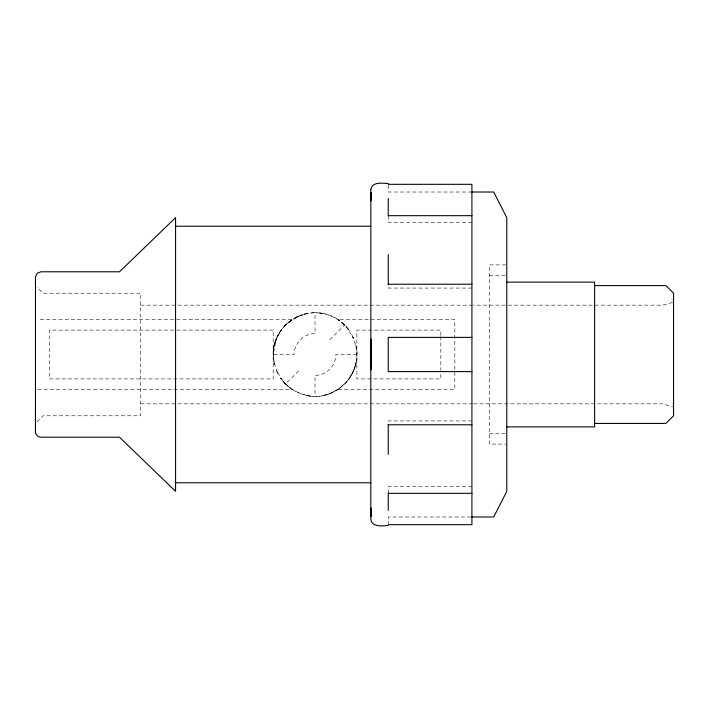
<?xml version="1.0" encoding="UTF-8"?>
<svg xmlns="http://www.w3.org/2000/svg" width="709" height="709" viewBox="0 0 709 709"><rect width="100%" height="100%" fill="white"/><g stroke="black" fill="none" stroke-linecap="round" stroke-linejoin="round"><path stroke-width="0.53" stroke-dasharray="3.54 2.66" d="M273.195 354.5C272.797 332.078 292.666 312.217 315.035 312.66L315.035 333.584C303.833 333.505 294.04 343.307 294.111 354.5L273.195 354.5L276.404 338.432C272.921 346.71 272.752 355.989 274.454 364.701L273.195 354.5L273.984 346.409M356.078 362.591L356.866 354.5L355.608 344.299C363.93 372.721 335.587 402.313 306.944 395.551C328.816 400.346 352.151 384.615 356.078 362.591L353.658 370.568L349.723 377.879M274.454 344.299L278.167 334.719L284.096 326.326L291.904 319.635L37.657 319.635M355.608 364.701L351.894 374.281L345.957 382.674L338.158 389.365L454.824 389.365L454.824 319.635L338.158 319.635C315.673 303.78 281.039 317.056 274.613 343.67L280.339 331.121M36.983 421.899L43.098 415.784L140.701 415.784L140.701 293.216L43.098 293.216L36.983 287.101M285.443 384.083L291.904 389.365L300.625 393.779L310.143 396.047C298.205 394.293 287.145 387.938 280.339 377.879L285.443 384.083L300.244 369.292M329.818 339.708L344.618 324.917L349.723 331.121C342.908 321.062 331.847 314.707 319.919 312.953L323.118 313.449L315.026 312.66M291.656 319.794L285.443 324.917L298.968 315.868L294.111 318.27L306.944 313.449L304.205 314.087M338.397 389.206L331.094 393.132L323.118 395.551M672.557 302.495L662.587 305.162L473.515 305.162M471.919 192.015L388.248 192.015L388.248 185.421M471.919 222.334L388.248 222.334L388.248 215.669M505.703 264.9L489.352 264.9L489.352 444.1L505.703 444.1M489.352 275.234L505.703 275.234M471.919 288.067L388.248 288.067L388.248 284.22M140.701 305.162L472.407 305.162M356.866 354.5L335.951 354.5C336.022 365.693 326.229 375.486 315.026 375.416L315.026 396.34M37.657 389.365L291.904 389.365L284.096 382.674L276.404 370.568L278.167 374.281L273.984 362.591M140.701 403.838L472.407 403.838M473.515 403.838L662.587 403.838L672.557 406.505M471.919 420.933L388.248 420.933L388.248 423.814M489.352 433.766L505.703 433.766M471.919 486.666L388.248 486.666L388.248 493.331M470.82 516.985L388.248 516.985L388.248 523.579M344.618 324.917L338.158 319.635L345.957 326.326L353.658 338.432L351.894 334.719L356.078 346.409M440.838 335.517L440.838 330.093L356.866 330.093L356.866 378.907L440.838 378.907L440.838 371.312M440.838 336.607L440.838 370.231M273.195 330.093L49.426 330.093L49.426 378.907L273.195 378.907L273.195 330.093"/><path stroke-width="1.06" d="M471.919 192.015L493.712 192.015L506.793 217.672L506.793 491.328L493.712 516.985L471.919 516.985M388.248 215.669L471.919 215.669M175.566 226.224L370.816 226.224M506.793 282.129L594.612 282.129L594.612 426.871L506.793 426.871M388.248 284.22L471.919 284.22M594.612 285.576L665.902 285.576L673.55 293.216L673.55 415.784L665.902 423.424L594.612 423.424M471.919 337.395L388.248 337.395L388.248 371.605L471.919 371.605M388.248 424.78L471.919 424.78M175.566 482.776L370.816 482.776M388.248 493.331L471.919 493.331M388.248 198.564L388.248 215.926M388.248 254.602L388.248 284.779M388.248 424.221L388.248 454.398M388.248 493.074L388.248 510.436M370.842 339.292L370.842 369.708L370.842 339.292M370.842 508.193L370.842 516.524L370.842 508.193M370.842 192.476L370.842 200.807L370.842 192.476M35.477 276.794L35.45 431.692C35.406 434.644 38.02 437.258 40.962 437.214L119.52 437.214L175.566 491.328L175.566 217.672L119.52 271.786L40.962 271.786L37.249 273.231L35.477 276.794M370.842 189.675L370.816 518.696C371.064 527.372 382.585 526.096 388.248 525.44L388.248 524.678L471.919 524.678L471.919 184.322L388.248 184.322L388.248 183.56C382.683 183.232 371.808 181.407 370.842 189.675"/></g></svg>
